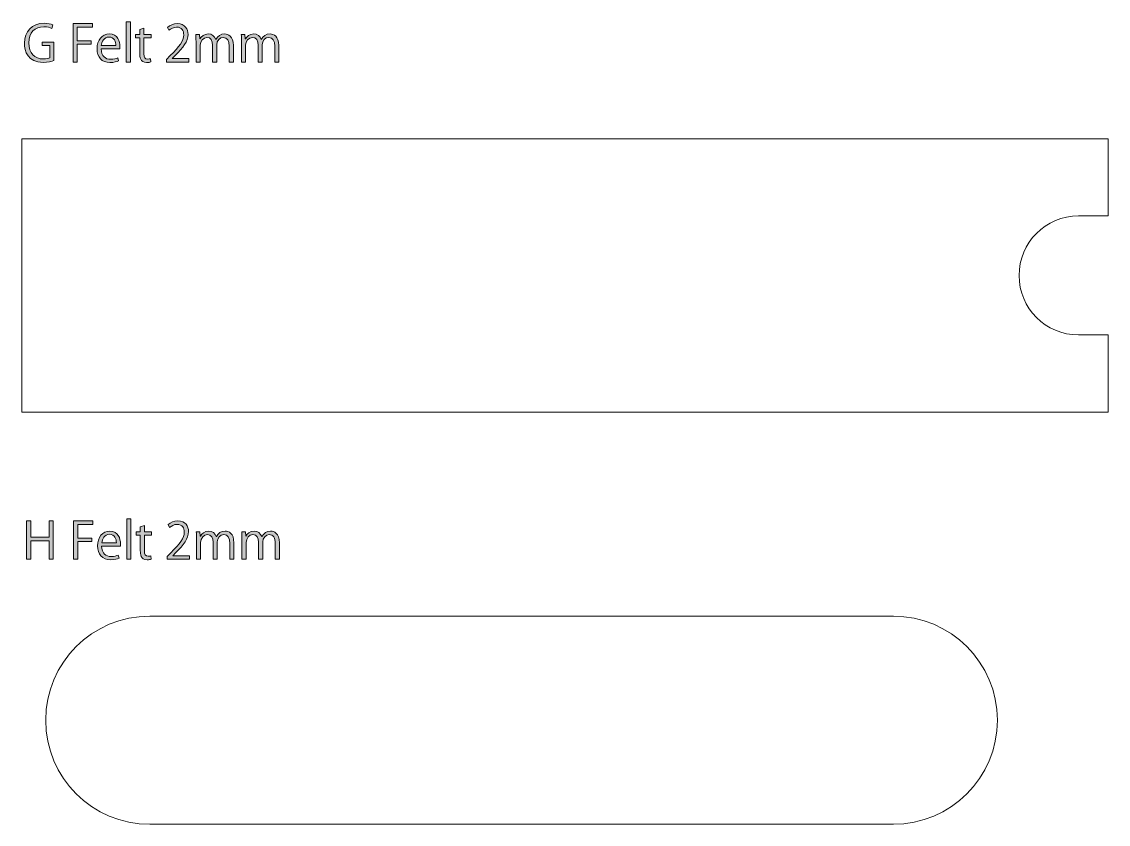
# Model space of a CAD drawing. Header units: inches. Extents: x -59 to 469, y 3 to 300.
# Drawn here: x 137 to 319.7, y 5.4 to 140.3 of the extents above; entities that cross this region are included whole.
import ezdxf

# ---------------------------------------------------------------- set-up
doc = ezdxf.new("R2010")
doc.units = ezdxf.units.IN
doc.header["$MEASUREMENT"] = 0
doc.layers.add('レイヤー 1', color=7, linetype='Continuous')

# ---------------------------------------------------------------- blocks, each defined once
blk = doc.blocks.new('block 107')
at = {"layer": 'レイヤー 1', "color": 1, "lineweight": 9, "true_color": 0xff0000}
blk.add_open_spline([(283.52, 40.35), (283.52, 40.35), (158.52, 40.35), (158.52, 40.35), (148.85, 40.35), (141.02, 32.52), (141.02, 22.86), (141.02, 13.19), (148.85, 5.36), (158.52, 5.36), (158.52, 5.36), (283.52, 5.36), (283.52, 5.36), (293.18, 5.36), (301.02, 13.19), (301.02, 22.86), (301.02, 32.52), (293.18, 40.35), (283.52, 40.35)], degree=3, knots=[0, 0, 0, 0, 1, 1, 1, 2, 2, 2, 3, 3, 3, 4, 4, 4, 5, 5, 5, 6, 6, 6, 6], dxfattribs=at)
blk = doc.blocks.new('block 106')
at = {"layer": 'レイヤー 1'}
blk.add_blockref('block 107', (0, 0), dxfattribs=at)
blk = doc.blocks.new('block 111')
at = {"layer": 'レイヤー 1', "color": 1, "lineweight": 9, "true_color": 0xff0000}
blk.add_open_spline([(304.65, 97.63), (304.65, 103.16), (309.13, 107.63), (314.65, 107.63), (314.65, 107.63), (319.65, 107.63), (319.65, 107.63), (319.65, 107.63), (319.65, 120.63), (319.65, 120.63), (319.65, 120.63), (136.99, 120.63), (136.99, 120.63), (136.99, 120.63), (136.99, 74.63), (136.99, 74.63), (136.99, 74.63), (319.65, 74.63), (319.65, 74.63), (319.65, 74.63), (319.65, 87.63), (319.65, 87.63), (319.65, 87.63), (314.65, 87.63), (314.65, 87.63), (309.13, 87.63), (304.65, 92.11), (304.65, 97.63)], degree=3, knots=[0, 0, 0, 0, 1, 1, 1, 2, 2, 2, 3, 3, 3, 4, 4, 4, 5, 5, 5, 6, 6, 6, 7, 7, 7, 8, 8, 8, 9, 9, 9, 9], dxfattribs=at)
blk = doc.blocks.new('block 110')
at = {"layer": 'レイヤー 1'}
blk.add_blockref('block 111', (0, 0), dxfattribs=at)
blk = doc.blocks.new('block 126')
at = {"layer": 'レイヤー 1', "true_color": 0xffffff}
h = blk.add_hatch(color=7, dxfattribs=at)
h.dxf.hatch_style = 2
edge = h.paths.add_edge_path()
edge.add_spline(control_points=[(142.41, 133.78), (142.06, 133.65), (141.38, 133.45), (140.57, 133.45), (138.04, 133.45), (137.44, 135.34), (137.44, 136.7), (137.44, 138.67), (138.72, 140.03), (140.74, 140.03), (141.36, 140.03), (141.91, 139.91), (142.23, 139.76), (142.23, 139.76), (142.04, 139.17), (142.04, 139.17), (141.73, 139.32), (141.32, 139.44), (140.72, 139.44), (139.2, 139.44), (138.17, 138.46), (138.17, 136.75), (138.17, 135), (139.15, 134.03), (140.62, 134.03), (141.16, 134.03), (141.53, 134.11), (141.71, 134.21), (141.71, 134.21), (141.71, 136.28), (141.71, 136.28), (141.71, 136.28), (140.41, 136.28), (140.41, 136.28), (140.41, 136.28), (140.41, 136.85), (140.41, 136.85), (140.41, 136.85), (142.41, 136.85), (142.41, 136.85), (142.41, 136.85), (142.41, 133.78), (142.41, 133.78)], knot_values=[0, 0, 0, 0, 1, 1, 1, 2, 2, 2, 3, 3, 3, 4, 4, 4, 5, 5, 5, 6, 6, 6, 7, 7, 7, 8, 8, 8, 9, 9, 9, 10, 10, 10, 11, 11, 11, 12, 12, 12, 13, 13, 13, 14, 14, 14, 14], degree=3, periodic=1)
h = blk.add_hatch(color=7, dxfattribs=at)
h.dxf.hatch_style = 2
h.paths.add_polyline_path([(145.63, 133.52), (145.63, 139.97), (148.88, 139.97), (148.88, 139.38), (146.33, 139.38), (146.33, 137.08), (148.67, 137.08), (148.67, 136.5), (146.33, 136.5), (146.33, 133.52)])
h = blk.add_hatch(color=7, dxfattribs=at)
h.dxf.hatch_style = 2
h.paths.add_polyline_path([(155.26, 133.52), (154.56, 133.52), (154.56, 140.29), (155.26, 140.29)])
h = blk.add_hatch(color=7, dxfattribs=at)
h.dxf.hatch_style = 2
edge = h.paths.add_edge_path()
edge.add_spline(control_points=[(156.84, 138.97), (156.84, 138.97), (157.54, 139.21), (157.54, 139.21), (157.54, 139.21), (157.54, 138.13), (157.54, 138.13), (157.54, 138.13), (158.73, 138.13), (158.73, 138.13), (158.73, 138.13), (158.73, 137.58), (158.73, 137.58), (158.73, 137.58), (157.54, 137.58), (157.54, 137.58), (157.54, 137.58), (157.54, 134.92), (157.54, 134.92), (157.54, 134.33), (157.72, 134.01), (158.16, 134.01), (158.38, 134.01), (158.52, 134.04), (158.64, 134.08), (158.64, 134.08), (158.68, 133.54), (158.68, 133.54), (158.53, 133.47), (158.29, 133.43), (157.99, 133.43), (156.88, 133.43), (156.84, 134.44), (156.84, 134.93), (156.84, 134.93), (156.84, 137.58), (156.84, 137.58), (156.84, 137.58), (156.13, 137.58), (156.13, 137.58), (156.13, 137.58), (156.13, 138.13), (156.13, 138.13), (156.13, 138.13), (156.84, 138.13), (156.84, 138.13), (156.84, 138.13), (156.84, 138.97), (156.84, 138.97)], knot_values=[0, 0, 0, 0, 1, 1, 1, 2, 2, 2, 3, 3, 3, 4, 4, 4, 5, 5, 5, 6, 6, 6, 7, 7, 7, 8, 8, 8, 9, 9, 9, 10, 10, 10, 11, 11, 11, 12, 12, 12, 13, 13, 13, 14, 14, 14, 15, 15, 15, 16, 16, 16, 16], degree=3, periodic=1)
h = blk.add_hatch(color=7, dxfattribs=at)
h.dxf.hatch_style = 2
edge = h.paths.add_edge_path()
edge.add_spline(control_points=[(165.1, 133.52), (165.1, 133.52), (161.35, 133.52), (161.35, 133.52), (161.35, 133.52), (161.35, 133.95), (161.35, 133.95), (161.35, 133.95), (161.97, 134.6), (161.97, 134.6), (163.47, 136.13), (164.23, 137.05), (164.23, 138.08), (164.23, 138.76), (163.94, 139.39), (163.02, 139.39), (162.52, 139.39), (162.06, 139.11), (161.75, 138.86), (161.75, 138.86), (161.52, 139.35), (161.52, 139.35), (161.91, 139.7), (162.48, 139.97), (163.16, 139.97), (164.44, 139.97), (164.95, 139.04), (164.95, 138.17), (164.95, 136.97), (164.11, 135.96), (162.8, 134.64), (162.8, 134.64), (162.3, 134.11), (162.3, 134.11), (162.3, 134.11), (162.3, 134.09), (162.3, 134.09), (162.3, 134.09), (165.1, 134.09), (165.1, 134.09), (165.1, 134.09), (165.1, 133.52), (165.1, 133.52)], knot_values=[0, 0, 0, 0, 1, 1, 1, 2, 2, 2, 3, 3, 3, 4, 4, 4, 5, 5, 5, 6, 6, 6, 7, 7, 7, 8, 8, 8, 9, 9, 9, 10, 10, 10, 11, 11, 11, 12, 12, 12, 13, 13, 13, 14, 14, 14, 14], degree=3, periodic=1)
h = blk.add_hatch(color=7, dxfattribs=at)
h.dxf.hatch_style = 2
edge = h.paths.add_edge_path()
edge.add_spline(control_points=[(153.26, 133.71), (153, 133.59), (152.52, 133.43), (151.81, 133.43), (150.47, 133.43), (149.66, 134.37), (149.66, 135.75), (149.66, 137.2), (150.48, 138.24), (151.72, 138.24), (153.14, 138.24), (153.51, 136.94), (153.51, 136.14), (153.51, 135.97), (153.5, 135.86), (153.49, 135.75), (153.49, 135.75), (150.35, 135.75), (150.35, 135.75), (150.36, 134.47), (151.09, 133.98), (151.92, 133.98), (152.49, 133.98), (152.84, 134.1), (153.13, 134.22), (153.13, 134.22), (153.26, 133.71), (153.26, 133.71)], knot_values=[0, 0, 0, 0, 1, 1, 1, 2, 2, 2, 3, 3, 3, 4, 4, 4, 5, 5, 5, 6, 6, 6, 7, 7, 7, 8, 8, 8, 9, 9, 9, 9], degree=3, periodic=1)
edge = h.paths.add_edge_path()
edge.add_spline(control_points=[(152.81, 136.27), (152.82, 136.9), (152.56, 137.71), (151.65, 137.71), (150.81, 137.71), (150.43, 136.91), (150.37, 136.27), (150.37, 136.27), (152.81, 136.27), (152.81, 136.27)], knot_values=[0, 0, 0, 0, 1, 1, 1, 2, 2, 2, 3, 3, 3, 3], degree=3, periodic=1)
h = blk.add_hatch(color=7, dxfattribs=at)
h.dxf.hatch_style = 2
edge = h.paths.add_edge_path()
edge.add_spline(control_points=[(172.57, 133.52), (172.57, 133.52), (171.88, 133.52), (171.88, 133.52), (171.88, 133.52), (171.88, 136.19), (171.88, 136.19), (171.88, 137.08), (171.56, 137.66), (170.86, 137.66), (170.3, 137.66), (169.78, 137.13), (169.78, 136.42), (169.78, 136.42), (169.78, 133.52), (169.78, 133.52), (169.78, 133.52), (169.09, 133.52), (169.09, 133.52), (169.09, 133.52), (169.09, 136.36), (169.09, 136.36), (169.09, 137.1), (168.77, 137.66), (168.12, 137.66), (167.52, 137.66), (166.99, 137.07), (166.99, 136.35), (166.99, 136.35), (166.99, 133.52), (166.99, 133.52), (166.99, 133.52), (166.29, 133.52), (166.29, 133.52), (166.29, 133.52), (166.29, 136.95), (166.29, 136.95), (166.29, 137.42), (166.27, 137.76), (166.26, 138.14), (166.26, 138.14), (166.88, 138.14), (166.88, 138.14), (166.88, 138.14), (166.92, 137.4), (166.92, 137.4), (166.92, 137.4), (166.94, 137.4), (166.94, 137.4), (167.2, 137.85), (167.62, 138.24), (168.35, 138.24), (168.95, 138.24), (169.42, 137.87), (169.61, 137.32), (169.61, 137.32), (169.63, 137.32), (169.63, 137.32), (169.93, 137.87), (170.4, 138.24), (171.11, 138.24), (171.68, 138.24), (172.57, 137.88), (172.57, 136.3), (172.57, 136.3), (172.57, 133.52), (172.57, 133.52)], knot_values=[0, 0, 0, 0, 1, 1, 1, 2, 2, 2, 3, 3, 3, 4, 4, 4, 5, 5, 5, 6, 6, 6, 7, 7, 7, 8, 8, 8, 9, 9, 9, 10, 10, 10, 11, 11, 11, 12, 12, 12, 13, 13, 13, 14, 14, 14, 15, 15, 15, 16, 16, 16, 17, 17, 17, 18, 18, 18, 19, 19, 19, 20, 20, 20, 21, 21, 21, 22, 22, 22, 22], degree=3, periodic=1)
h = blk.add_hatch(color=7, dxfattribs=at)
h.dxf.hatch_style = 2
edge = h.paths.add_edge_path()
edge.add_spline(control_points=[(180.22, 133.52), (180.22, 133.52), (179.53, 133.52), (179.53, 133.52), (179.53, 133.52), (179.53, 136.19), (179.53, 136.19), (179.53, 137.08), (179.2, 137.66), (178.51, 137.66), (177.94, 137.66), (177.43, 137.13), (177.43, 136.42), (177.43, 136.42), (177.43, 133.52), (177.43, 133.52), (177.43, 133.52), (176.73, 133.52), (176.73, 133.52), (176.73, 133.52), (176.73, 136.36), (176.73, 136.36), (176.73, 137.1), (176.42, 137.66), (175.77, 137.66), (175.16, 137.66), (174.63, 137.07), (174.63, 136.35), (174.63, 136.35), (174.63, 133.52), (174.63, 133.52), (174.63, 133.52), (173.94, 133.52), (173.94, 133.52), (173.94, 133.52), (173.94, 136.95), (173.94, 136.95), (173.94, 137.42), (173.92, 137.76), (173.9, 138.14), (173.9, 138.14), (174.52, 138.14), (174.52, 138.14), (174.52, 138.14), (174.56, 137.4), (174.56, 137.4), (174.56, 137.4), (174.59, 137.4), (174.59, 137.4), (174.84, 137.85), (175.27, 138.24), (175.99, 138.24), (176.6, 138.24), (177.06, 137.87), (177.26, 137.32), (177.26, 137.32), (177.27, 137.32), (177.27, 137.32), (177.58, 137.87), (178.04, 138.24), (178.75, 138.24), (179.32, 138.24), (180.22, 137.88), (180.22, 136.3), (180.22, 136.3), (180.22, 133.52), (180.22, 133.52)], knot_values=[0, 0, 0, 0, 1, 1, 1, 2, 2, 2, 3, 3, 3, 4, 4, 4, 5, 5, 5, 6, 6, 6, 7, 7, 7, 8, 8, 8, 9, 9, 9, 10, 10, 10, 11, 11, 11, 12, 12, 12, 13, 13, 13, 14, 14, 14, 15, 15, 15, 16, 16, 16, 17, 17, 17, 18, 18, 18, 19, 19, 19, 20, 20, 20, 21, 21, 21, 22, 22, 22, 22], degree=3, periodic=1)
at = {"layer": 'レイヤー 1', "lineweight": 0}
for points in [[(145.63, 133.52), (145.63, 139.97), (148.88, 139.97), (148.88, 139.38), (146.33, 139.38), (146.33, 137.08), (148.67, 137.08), (148.67, 136.5), (146.33, 136.5), (146.33, 133.52), (145.63, 133.52)], [(155.26, 133.52), (154.56, 133.52), (154.56, 140.29), (155.26, 140.29), (155.26, 133.52)]]:
    blk.add_lwpolyline(points, dxfattribs=at)
for points, knots in [([(142.41, 133.78), (142.06, 133.65), (141.38, 133.45), (140.57, 133.45), (138.04, 133.45), (137.44, 135.34), (137.44, 136.7), (137.44, 138.67), (138.72, 140.03), (140.74, 140.03), (141.36, 140.03), (141.91, 139.91), (142.23, 139.76), (142.23, 139.76), (142.04, 139.17), (142.04, 139.17), (141.73, 139.32), (141.32, 139.44), (140.72, 139.44), (139.2, 139.44), (138.17, 138.46), (138.17, 136.75), (138.17, 135), (139.15, 134.03), (140.62, 134.03), (141.16, 134.03), (141.53, 134.11), (141.71, 134.21), (141.71, 134.21), (141.71, 136.28), (141.71, 136.28), (141.71, 136.28), (140.41, 136.28), (140.41, 136.28), (140.41, 136.28), (140.41, 136.85), (140.41, 136.85), (140.41, 136.85), (142.41, 136.85), (142.41, 136.85), (142.41, 136.85), (142.41, 133.78), (142.41, 133.78)], [0, 0, 0, 0, 1, 1, 1, 2, 2, 2, 3, 3, 3, 4, 4, 4, 5, 5, 5, 6, 6, 6, 7, 7, 7, 8, 8, 8, 9, 9, 9, 10, 10, 10, 11, 11, 11, 12, 12, 12, 13, 13, 13, 14, 14, 14, 14]), ([(156.84, 138.97), (156.84, 138.97), (157.54, 139.21), (157.54, 139.21), (157.54, 139.21), (157.54, 138.13), (157.54, 138.13), (157.54, 138.13), (158.73, 138.13), (158.73, 138.13), (158.73, 138.13), (158.73, 137.58), (158.73, 137.58), (158.73, 137.58), (157.54, 137.58), (157.54, 137.58), (157.54, 137.58), (157.54, 134.92), (157.54, 134.92), (157.54, 134.33), (157.72, 134.01), (158.16, 134.01), (158.38, 134.01), (158.52, 134.04), (158.64, 134.08), (158.64, 134.08), (158.68, 133.54), (158.68, 133.54), (158.53, 133.47), (158.29, 133.43), (157.99, 133.43), (156.88, 133.43), (156.84, 134.44), (156.84, 134.93), (156.84, 134.93), (156.84, 137.58), (156.84, 137.58), (156.84, 137.58), (156.13, 137.58), (156.13, 137.58), (156.13, 137.58), (156.13, 138.13), (156.13, 138.13), (156.13, 138.13), (156.84, 138.13), (156.84, 138.13), (156.84, 138.13), (156.84, 138.97), (156.84, 138.97)], [0, 0, 0, 0, 1, 1, 1, 2, 2, 2, 3, 3, 3, 4, 4, 4, 5, 5, 5, 6, 6, 6, 7, 7, 7, 8, 8, 8, 9, 9, 9, 10, 10, 10, 11, 11, 11, 12, 12, 12, 13, 13, 13, 14, 14, 14, 15, 15, 15, 16, 16, 16, 16]), ([(165.1, 133.52), (165.1, 133.52), (161.35, 133.52), (161.35, 133.52), (161.35, 133.52), (161.35, 133.95), (161.35, 133.95), (161.35, 133.95), (161.97, 134.6), (161.97, 134.6), (163.47, 136.13), (164.23, 137.05), (164.23, 138.08), (164.23, 138.76), (163.94, 139.39), (163.02, 139.39), (162.52, 139.39), (162.06, 139.11), (161.75, 138.86), (161.75, 138.86), (161.52, 139.35), (161.52, 139.35), (161.91, 139.7), (162.48, 139.97), (163.16, 139.97), (164.44, 139.97), (164.95, 139.04), (164.95, 138.17), (164.95, 136.97), (164.11, 135.96), (162.8, 134.64), (162.8, 134.64), (162.3, 134.11), (162.3, 134.11), (162.3, 134.11), (162.3, 134.09), (162.3, 134.09), (162.3, 134.09), (165.1, 134.09), (165.1, 134.09), (165.1, 134.09), (165.1, 133.52), (165.1, 133.52)], [0, 0, 0, 0, 1, 1, 1, 2, 2, 2, 3, 3, 3, 4, 4, 4, 5, 5, 5, 6, 6, 6, 7, 7, 7, 8, 8, 8, 9, 9, 9, 10, 10, 10, 11, 11, 11, 12, 12, 12, 13, 13, 13, 14, 14, 14, 14]), ([(153.26, 133.71), (153, 133.59), (152.52, 133.43), (151.81, 133.43), (150.47, 133.43), (149.66, 134.37), (149.66, 135.75), (149.66, 137.2), (150.48, 138.24), (151.72, 138.24), (153.14, 138.24), (153.51, 136.94), (153.51, 136.14), (153.51, 135.97), (153.5, 135.86), (153.49, 135.75), (153.49, 135.75), (150.35, 135.75), (150.35, 135.75), (150.36, 134.47), (151.09, 133.98), (151.92, 133.98), (152.49, 133.98), (152.84, 134.1), (153.13, 134.22), (153.13, 134.22), (153.26, 133.71), (153.26, 133.71)], [0, 0, 0, 0, 1, 1, 1, 2, 2, 2, 3, 3, 3, 4, 4, 4, 5, 5, 5, 6, 6, 6, 7, 7, 7, 8, 8, 8, 9, 9, 9, 9]), ([(152.81, 136.27), (152.82, 136.9), (152.56, 137.71), (151.65, 137.71), (150.81, 137.71), (150.43, 136.91), (150.37, 136.27), (150.37, 136.27), (152.81, 136.27), (152.81, 136.27)], [0, 0, 0, 0, 1, 1, 1, 2, 2, 2, 3, 3, 3, 3]), ([(172.57, 133.52), (172.57, 133.52), (171.88, 133.52), (171.88, 133.52), (171.88, 133.52), (171.88, 136.19), (171.88, 136.19), (171.88, 137.08), (171.56, 137.66), (170.86, 137.66), (170.3, 137.66), (169.78, 137.13), (169.78, 136.42), (169.78, 136.42), (169.78, 133.52), (169.78, 133.52), (169.78, 133.52), (169.09, 133.52), (169.09, 133.52), (169.09, 133.52), (169.09, 136.36), (169.09, 136.36), (169.09, 137.1), (168.77, 137.66), (168.12, 137.66), (167.52, 137.66), (166.99, 137.07), (166.99, 136.35), (166.99, 136.35), (166.99, 133.52), (166.99, 133.52), (166.99, 133.52), (166.29, 133.52), (166.29, 133.52), (166.29, 133.52), (166.29, 136.95), (166.29, 136.95), (166.29, 137.42), (166.27, 137.76), (166.26, 138.14), (166.26, 138.14), (166.88, 138.14), (166.88, 138.14), (166.88, 138.14), (166.92, 137.4), (166.92, 137.4), (166.92, 137.4), (166.94, 137.4), (166.94, 137.4), (167.2, 137.85), (167.62, 138.24), (168.35, 138.24), (168.95, 138.24), (169.42, 137.87), (169.61, 137.32), (169.61, 137.32), (169.63, 137.32), (169.63, 137.32), (169.93, 137.87), (170.4, 138.24), (171.11, 138.24), (171.68, 138.24), (172.57, 137.88), (172.57, 136.3), (172.57, 136.3), (172.57, 133.52), (172.57, 133.52)], [0, 0, 0, 0, 1, 1, 1, 2, 2, 2, 3, 3, 3, 4, 4, 4, 5, 5, 5, 6, 6, 6, 7, 7, 7, 8, 8, 8, 9, 9, 9, 10, 10, 10, 11, 11, 11, 12, 12, 12, 13, 13, 13, 14, 14, 14, 15, 15, 15, 16, 16, 16, 17, 17, 17, 18, 18, 18, 19, 19, 19, 20, 20, 20, 21, 21, 21, 22, 22, 22, 22]), ([(180.22, 133.52), (180.22, 133.52), (179.53, 133.52), (179.53, 133.52), (179.53, 133.52), (179.53, 136.19), (179.53, 136.19), (179.53, 137.08), (179.2, 137.66), (178.51, 137.66), (177.94, 137.66), (177.43, 137.13), (177.43, 136.42), (177.43, 136.42), (177.43, 133.52), (177.43, 133.52), (177.43, 133.52), (176.73, 133.52), (176.73, 133.52), (176.73, 133.52), (176.73, 136.36), (176.73, 136.36), (176.73, 137.1), (176.42, 137.66), (175.77, 137.66), (175.16, 137.66), (174.63, 137.07), (174.63, 136.35), (174.63, 136.35), (174.63, 133.52), (174.63, 133.52), (174.63, 133.52), (173.94, 133.52), (173.94, 133.52), (173.94, 133.52), (173.94, 136.95), (173.94, 136.95), (173.94, 137.42), (173.92, 137.76), (173.9, 138.14), (173.9, 138.14), (174.52, 138.14), (174.52, 138.14), (174.52, 138.14), (174.56, 137.4), (174.56, 137.4), (174.56, 137.4), (174.59, 137.4), (174.59, 137.4), (174.84, 137.85), (175.27, 138.24), (175.99, 138.24), (176.6, 138.24), (177.06, 137.87), (177.26, 137.32), (177.26, 137.32), (177.27, 137.32), (177.27, 137.32), (177.58, 137.87), (178.04, 138.24), (178.75, 138.24), (179.32, 138.24), (180.22, 137.88), (180.22, 136.3), (180.22, 136.3), (180.22, 133.52), (180.22, 133.52)], [0, 0, 0, 0, 1, 1, 1, 2, 2, 2, 3, 3, 3, 4, 4, 4, 5, 5, 5, 6, 6, 6, 7, 7, 7, 8, 8, 8, 9, 9, 9, 10, 10, 10, 11, 11, 11, 12, 12, 12, 13, 13, 13, 14, 14, 14, 15, 15, 15, 16, 16, 16, 17, 17, 17, 18, 18, 18, 19, 19, 19, 20, 20, 20, 21, 21, 21, 22, 22, 22, 22])]:
    blk.add_open_spline(points, degree=3, knots=knots, dxfattribs=at)
blk = doc.blocks.new('block 128')
at = {"layer": 'レイヤー 1', "true_color": 0xffffff}
h = blk.add_hatch(color=7, dxfattribs=at)
h.dxf.hatch_style = 2
h.paths.add_polyline_path([(155.34, 49.91), (154.64, 49.91), (154.64, 56.69), (155.34, 56.69)])
h = blk.add_hatch(color=7, dxfattribs=at)
h.dxf.hatch_style = 2
h.paths.add_polyline_path([(142.3, 49.91), (141.6, 49.91), (141.6, 53), (138.51, 53), (138.51, 49.91), (137.81, 49.91), (137.81, 56.36), (138.51, 56.36), (138.51, 53.61), (141.6, 53.61), (141.6, 56.36), (142.3, 56.36)])
h = blk.add_hatch(color=7, dxfattribs=at)
h.dxf.hatch_style = 2
h.paths.add_polyline_path([(145.71, 49.91), (145.71, 56.37), (148.96, 56.37), (148.96, 55.77), (146.41, 55.77), (146.41, 53.48), (148.76, 53.48), (148.76, 52.89), (146.41, 52.89), (146.41, 49.91)])
h = blk.add_hatch(color=7, dxfattribs=at)
h.dxf.hatch_style = 2
edge = h.paths.add_edge_path()
edge.add_spline(control_points=[(156.93, 55.37), (156.93, 55.37), (157.62, 55.6), (157.62, 55.6), (157.62, 55.6), (157.62, 54.53), (157.62, 54.53), (157.62, 54.53), (158.82, 54.53), (158.82, 54.53), (158.82, 54.53), (158.82, 53.98), (158.82, 53.98), (158.82, 53.98), (157.62, 53.98), (157.62, 53.98), (157.62, 53.98), (157.62, 51.31), (157.62, 51.31), (157.62, 50.73), (157.8, 50.41), (158.25, 50.41), (158.46, 50.41), (158.6, 50.43), (158.72, 50.47), (158.72, 50.47), (158.77, 49.93), (158.77, 49.93), (158.61, 49.86), (158.38, 49.82), (158.08, 49.82), (156.96, 49.82), (156.93, 50.84), (156.93, 51.33), (156.93, 51.33), (156.93, 53.98), (156.93, 53.98), (156.93, 53.98), (156.22, 53.98), (156.22, 53.98), (156.22, 53.98), (156.22, 54.53), (156.22, 54.53), (156.22, 54.53), (156.93, 54.53), (156.93, 54.53), (156.93, 54.53), (156.93, 55.37), (156.93, 55.37)], knot_values=[0, 0, 0, 0, 1, 1, 1, 2, 2, 2, 3, 3, 3, 4, 4, 4, 5, 5, 5, 6, 6, 6, 7, 7, 7, 8, 8, 8, 9, 9, 9, 10, 10, 10, 11, 11, 11, 12, 12, 12, 13, 13, 13, 14, 14, 14, 15, 15, 15, 16, 16, 16, 16], degree=3, periodic=1)
h = blk.add_hatch(color=7, dxfattribs=at)
h.dxf.hatch_style = 2
edge = h.paths.add_edge_path()
edge.add_spline(control_points=[(165.18, 49.91), (165.18, 49.91), (161.43, 49.91), (161.43, 49.91), (161.43, 49.91), (161.43, 50.35), (161.43, 50.35), (161.43, 50.35), (162.05, 51), (162.05, 51), (163.56, 52.52), (164.32, 53.45), (164.32, 54.48), (164.32, 55.16), (164.02, 55.78), (163.11, 55.78), (162.6, 55.78), (162.14, 55.5), (161.84, 55.26), (161.84, 55.26), (161.6, 55.75), (161.6, 55.75), (161.99, 56.1), (162.57, 56.37), (163.24, 56.37), (164.52, 56.37), (165.03, 55.44), (165.03, 54.56), (165.03, 53.37), (164.19, 52.35), (162.88, 51.03), (162.88, 51.03), (162.38, 50.51), (162.38, 50.51), (162.38, 50.51), (162.38, 50.49), (162.38, 50.49), (162.38, 50.49), (165.18, 50.49), (165.18, 50.49), (165.18, 50.49), (165.18, 49.91), (165.18, 49.91)], knot_values=[0, 0, 0, 0, 1, 1, 1, 2, 2, 2, 3, 3, 3, 4, 4, 4, 5, 5, 5, 6, 6, 6, 7, 7, 7, 8, 8, 8, 9, 9, 9, 10, 10, 10, 11, 11, 11, 12, 12, 12, 13, 13, 13, 14, 14, 14, 14], degree=3, periodic=1)
h = blk.add_hatch(color=7, dxfattribs=at)
h.dxf.hatch_style = 2
edge = h.paths.add_edge_path()
edge.add_spline(control_points=[(153.35, 50.11), (153.08, 49.98), (152.6, 49.82), (151.9, 49.82), (150.55, 49.82), (149.75, 50.77), (149.75, 52.15), (149.75, 53.6), (150.56, 54.64), (151.81, 54.64), (153.23, 54.64), (153.59, 53.34), (153.59, 52.53), (153.59, 52.37), (153.58, 52.25), (153.58, 52.14), (153.58, 52.14), (150.43, 52.14), (150.43, 52.14), (150.44, 50.86), (151.17, 50.38), (152, 50.38), (152.58, 50.38), (152.92, 50.5), (153.21, 50.62), (153.21, 50.62), (153.35, 50.11), (153.35, 50.11)], knot_values=[0, 0, 0, 0, 1, 1, 1, 2, 2, 2, 3, 3, 3, 4, 4, 4, 5, 5, 5, 6, 6, 6, 7, 7, 7, 8, 8, 8, 9, 9, 9, 9], degree=3, periodic=1)
edge = h.paths.add_edge_path()
edge.add_spline(control_points=[(152.9, 52.67), (152.91, 53.29), (152.64, 54.11), (151.74, 54.11), (150.89, 54.11), (150.52, 53.3), (150.45, 52.67), (150.45, 52.67), (152.9, 52.67), (152.9, 52.67)], knot_values=[0, 0, 0, 0, 1, 1, 1, 2, 2, 2, 3, 3, 3, 3], degree=3, periodic=1)
h = blk.add_hatch(color=7, dxfattribs=at)
h.dxf.hatch_style = 2
edge = h.paths.add_edge_path()
edge.add_spline(control_points=[(172.66, 49.91), (172.66, 49.91), (171.96, 49.91), (171.96, 49.91), (171.96, 49.91), (171.96, 52.58), (171.96, 52.58), (171.96, 53.48), (171.64, 54.06), (170.95, 54.06), (170.38, 54.06), (169.86, 53.52), (169.86, 52.82), (169.86, 52.82), (169.86, 49.91), (169.86, 49.91), (169.86, 49.91), (169.17, 49.91), (169.17, 49.91), (169.17, 49.91), (169.17, 52.76), (169.17, 52.76), (169.17, 53.5), (168.86, 54.06), (168.21, 54.06), (167.6, 54.06), (167.07, 53.46), (167.07, 52.74), (167.07, 52.74), (167.07, 49.91), (167.07, 49.91), (167.07, 49.91), (166.38, 49.91), (166.38, 49.91), (166.38, 49.91), (166.38, 53.34), (166.38, 53.34), (166.38, 53.82), (166.36, 54.16), (166.34, 54.54), (166.34, 54.54), (166.96, 54.54), (166.96, 54.54), (166.96, 54.54), (167, 53.79), (167, 53.79), (167, 53.79), (167.03, 53.79), (167.03, 53.79), (167.28, 54.24), (167.71, 54.64), (168.43, 54.64), (169.04, 54.64), (169.5, 54.27), (169.7, 53.72), (169.7, 53.72), (169.71, 53.72), (169.71, 53.72), (170.02, 54.27), (170.48, 54.64), (171.19, 54.64), (171.76, 54.64), (172.66, 54.28), (172.66, 52.69), (172.66, 52.69), (172.66, 49.91), (172.66, 49.91)], knot_values=[0, 0, 0, 0, 1, 1, 1, 2, 2, 2, 3, 3, 3, 4, 4, 4, 5, 5, 5, 6, 6, 6, 7, 7, 7, 8, 8, 8, 9, 9, 9, 10, 10, 10, 11, 11, 11, 12, 12, 12, 13, 13, 13, 14, 14, 14, 15, 15, 15, 16, 16, 16, 17, 17, 17, 18, 18, 18, 19, 19, 19, 20, 20, 20, 21, 21, 21, 22, 22, 22, 22], degree=3, periodic=1)
h = blk.add_hatch(color=7, dxfattribs=at)
h.dxf.hatch_style = 2
edge = h.paths.add_edge_path()
edge.add_spline(control_points=[(180.3, 49.91), (180.3, 49.91), (179.61, 49.91), (179.61, 49.91), (179.61, 49.91), (179.61, 52.58), (179.61, 52.58), (179.61, 53.48), (179.29, 54.06), (178.59, 54.06), (178.03, 54.06), (177.51, 53.52), (177.51, 52.82), (177.51, 52.82), (177.51, 49.91), (177.51, 49.91), (177.51, 49.91), (176.82, 49.91), (176.82, 49.91), (176.82, 49.91), (176.82, 52.76), (176.82, 52.76), (176.82, 53.5), (176.5, 54.06), (175.85, 54.06), (175.25, 54.06), (174.72, 53.46), (174.72, 52.74), (174.72, 52.74), (174.72, 49.91), (174.72, 49.91), (174.72, 49.91), (174.02, 49.91), (174.02, 49.91), (174.02, 49.91), (174.02, 53.34), (174.02, 53.34), (174.02, 53.82), (174, 54.16), (173.99, 54.54), (173.99, 54.54), (174.61, 54.54), (174.61, 54.54), (174.61, 54.54), (174.65, 53.79), (174.65, 53.79), (174.65, 53.79), (174.67, 53.79), (174.67, 53.79), (174.93, 54.24), (175.35, 54.64), (176.08, 54.64), (176.68, 54.64), (177.15, 54.27), (177.34, 53.72), (177.34, 53.72), (177.36, 53.72), (177.36, 53.72), (177.66, 54.27), (178.13, 54.64), (178.84, 54.64), (179.41, 54.64), (180.3, 54.28), (180.3, 52.69), (180.3, 52.69), (180.3, 49.91), (180.3, 49.91)], knot_values=[0, 0, 0, 0, 1, 1, 1, 2, 2, 2, 3, 3, 3, 4, 4, 4, 5, 5, 5, 6, 6, 6, 7, 7, 7, 8, 8, 8, 9, 9, 9, 10, 10, 10, 11, 11, 11, 12, 12, 12, 13, 13, 13, 14, 14, 14, 15, 15, 15, 16, 16, 16, 17, 17, 17, 18, 18, 18, 19, 19, 19, 20, 20, 20, 21, 21, 21, 22, 22, 22, 22], degree=3, periodic=1)
at = {"layer": 'レイヤー 1', "lineweight": 0}
for points in [[(155.34, 49.91), (154.64, 49.91), (154.64, 56.69), (155.34, 56.69), (155.34, 49.91)], [(142.3, 49.91), (141.6, 49.91), (141.6, 53), (138.51, 53), (138.51, 49.91), (137.81, 49.91), (137.81, 56.36), (138.51, 56.36), (138.51, 53.61), (141.6, 53.61), (141.6, 56.36), (142.3, 56.36), (142.3, 49.91)], [(145.71, 49.91), (145.71, 56.37), (148.96, 56.37), (148.96, 55.77), (146.41, 55.77), (146.41, 53.48), (148.76, 53.48), (148.76, 52.89), (146.41, 52.89), (146.41, 49.91), (145.71, 49.91)]]:
    blk.add_lwpolyline(points, dxfattribs=at)
for points, knots in [([(156.93, 55.37), (156.93, 55.37), (157.62, 55.6), (157.62, 55.6), (157.62, 55.6), (157.62, 54.53), (157.62, 54.53), (157.62, 54.53), (158.82, 54.53), (158.82, 54.53), (158.82, 54.53), (158.82, 53.98), (158.82, 53.98), (158.82, 53.98), (157.62, 53.98), (157.62, 53.98), (157.62, 53.98), (157.62, 51.31), (157.62, 51.31), (157.62, 50.73), (157.8, 50.41), (158.25, 50.41), (158.46, 50.41), (158.6, 50.43), (158.72, 50.47), (158.72, 50.47), (158.77, 49.93), (158.77, 49.93), (158.61, 49.86), (158.38, 49.82), (158.08, 49.82), (156.96, 49.82), (156.93, 50.84), (156.93, 51.33), (156.93, 51.33), (156.93, 53.98), (156.93, 53.98), (156.93, 53.98), (156.22, 53.98), (156.22, 53.98), (156.22, 53.98), (156.22, 54.53), (156.22, 54.53), (156.22, 54.53), (156.93, 54.53), (156.93, 54.53), (156.93, 54.53), (156.93, 55.37), (156.93, 55.37)], [0, 0, 0, 0, 1, 1, 1, 2, 2, 2, 3, 3, 3, 4, 4, 4, 5, 5, 5, 6, 6, 6, 7, 7, 7, 8, 8, 8, 9, 9, 9, 10, 10, 10, 11, 11, 11, 12, 12, 12, 13, 13, 13, 14, 14, 14, 15, 15, 15, 16, 16, 16, 16]), ([(165.18, 49.91), (165.18, 49.91), (161.43, 49.91), (161.43, 49.91), (161.43, 49.91), (161.43, 50.35), (161.43, 50.35), (161.43, 50.35), (162.05, 51), (162.05, 51), (163.56, 52.52), (164.32, 53.45), (164.32, 54.48), (164.32, 55.16), (164.02, 55.78), (163.11, 55.78), (162.6, 55.78), (162.14, 55.5), (161.84, 55.26), (161.84, 55.26), (161.6, 55.75), (161.6, 55.75), (161.99, 56.1), (162.57, 56.37), (163.24, 56.37), (164.52, 56.37), (165.03, 55.44), (165.03, 54.56), (165.03, 53.37), (164.19, 52.35), (162.88, 51.03), (162.88, 51.03), (162.38, 50.51), (162.38, 50.51), (162.38, 50.51), (162.38, 50.49), (162.38, 50.49), (162.38, 50.49), (165.18, 50.49), (165.18, 50.49), (165.18, 50.49), (165.18, 49.91), (165.18, 49.91)], [0, 0, 0, 0, 1, 1, 1, 2, 2, 2, 3, 3, 3, 4, 4, 4, 5, 5, 5, 6, 6, 6, 7, 7, 7, 8, 8, 8, 9, 9, 9, 10, 10, 10, 11, 11, 11, 12, 12, 12, 13, 13, 13, 14, 14, 14, 14]), ([(153.35, 50.11), (153.08, 49.98), (152.6, 49.82), (151.9, 49.82), (150.55, 49.82), (149.75, 50.77), (149.75, 52.15), (149.75, 53.6), (150.56, 54.64), (151.81, 54.64), (153.23, 54.64), (153.59, 53.34), (153.59, 52.53), (153.59, 52.37), (153.58, 52.25), (153.58, 52.14), (153.58, 52.14), (150.43, 52.14), (150.43, 52.14), (150.44, 50.86), (151.17, 50.38), (152, 50.38), (152.58, 50.38), (152.92, 50.5), (153.21, 50.62), (153.21, 50.62), (153.35, 50.11), (153.35, 50.11)], [0, 0, 0, 0, 1, 1, 1, 2, 2, 2, 3, 3, 3, 4, 4, 4, 5, 5, 5, 6, 6, 6, 7, 7, 7, 8, 8, 8, 9, 9, 9, 9]), ([(152.9, 52.67), (152.91, 53.29), (152.64, 54.11), (151.74, 54.11), (150.89, 54.11), (150.52, 53.3), (150.45, 52.67), (150.45, 52.67), (152.9, 52.67), (152.9, 52.67)], [0, 0, 0, 0, 1, 1, 1, 2, 2, 2, 3, 3, 3, 3]), ([(172.66, 49.91), (172.66, 49.91), (171.96, 49.91), (171.96, 49.91), (171.96, 49.91), (171.96, 52.58), (171.96, 52.58), (171.96, 53.48), (171.64, 54.06), (170.95, 54.06), (170.38, 54.06), (169.86, 53.52), (169.86, 52.82), (169.86, 52.82), (169.86, 49.91), (169.86, 49.91), (169.86, 49.91), (169.17, 49.91), (169.17, 49.91), (169.17, 49.91), (169.17, 52.76), (169.17, 52.76), (169.17, 53.5), (168.86, 54.06), (168.21, 54.06), (167.6, 54.06), (167.07, 53.46), (167.07, 52.74), (167.07, 52.74), (167.07, 49.91), (167.07, 49.91), (167.07, 49.91), (166.38, 49.91), (166.38, 49.91), (166.38, 49.91), (166.38, 53.34), (166.38, 53.34), (166.38, 53.82), (166.36, 54.16), (166.34, 54.54), (166.34, 54.54), (166.96, 54.54), (166.96, 54.54), (166.96, 54.54), (167, 53.79), (167, 53.79), (167, 53.79), (167.03, 53.79), (167.03, 53.79), (167.28, 54.24), (167.71, 54.64), (168.43, 54.64), (169.04, 54.64), (169.5, 54.27), (169.7, 53.72), (169.7, 53.72), (169.71, 53.72), (169.71, 53.72), (170.02, 54.27), (170.48, 54.64), (171.19, 54.64), (171.76, 54.64), (172.66, 54.28), (172.66, 52.69), (172.66, 52.69), (172.66, 49.91), (172.66, 49.91)], [0, 0, 0, 0, 1, 1, 1, 2, 2, 2, 3, 3, 3, 4, 4, 4, 5, 5, 5, 6, 6, 6, 7, 7, 7, 8, 8, 8, 9, 9, 9, 10, 10, 10, 11, 11, 11, 12, 12, 12, 13, 13, 13, 14, 14, 14, 15, 15, 15, 16, 16, 16, 17, 17, 17, 18, 18, 18, 19, 19, 19, 20, 20, 20, 21, 21, 21, 22, 22, 22, 22]), ([(180.3, 49.91), (180.3, 49.91), (179.61, 49.91), (179.61, 49.91), (179.61, 49.91), (179.61, 52.58), (179.61, 52.58), (179.61, 53.48), (179.29, 54.06), (178.59, 54.06), (178.03, 54.06), (177.51, 53.52), (177.51, 52.82), (177.51, 52.82), (177.51, 49.91), (177.51, 49.91), (177.51, 49.91), (176.82, 49.91), (176.82, 49.91), (176.82, 49.91), (176.82, 52.76), (176.82, 52.76), (176.82, 53.5), (176.5, 54.06), (175.85, 54.06), (175.25, 54.06), (174.72, 53.46), (174.72, 52.74), (174.72, 52.74), (174.72, 49.91), (174.72, 49.91), (174.72, 49.91), (174.02, 49.91), (174.02, 49.91), (174.02, 49.91), (174.02, 53.34), (174.02, 53.34), (174.02, 53.82), (174, 54.16), (173.99, 54.54), (173.99, 54.54), (174.61, 54.54), (174.61, 54.54), (174.61, 54.54), (174.65, 53.79), (174.65, 53.79), (174.65, 53.79), (174.67, 53.79), (174.67, 53.79), (174.93, 54.24), (175.35, 54.64), (176.08, 54.64), (176.68, 54.64), (177.15, 54.27), (177.34, 53.72), (177.34, 53.72), (177.36, 53.72), (177.36, 53.72), (177.66, 54.27), (178.13, 54.64), (178.84, 54.64), (179.41, 54.64), (180.3, 54.28), (180.3, 52.69), (180.3, 52.69), (180.3, 49.91), (180.3, 49.91)], [0, 0, 0, 0, 1, 1, 1, 2, 2, 2, 3, 3, 3, 4, 4, 4, 5, 5, 5, 6, 6, 6, 7, 7, 7, 8, 8, 8, 9, 9, 9, 10, 10, 10, 11, 11, 11, 12, 12, 12, 13, 13, 13, 14, 14, 14, 15, 15, 15, 16, 16, 16, 17, 17, 17, 18, 18, 18, 19, 19, 19, 20, 20, 20, 21, 21, 21, 22, 22, 22, 22])]:
    blk.add_open_spline(points, degree=3, knots=knots, dxfattribs=at)

msp = doc.modelspace()

# ---------------------------------------------------------------- block references
at = {"layer": 'レイヤー 1'}
for name in ['block 126', 'block 110', 'block 128', 'block 106']:
    msp.add_blockref(name, (0, 0), dxfattribs=at)

doc.saveas('drawing.dxf')
